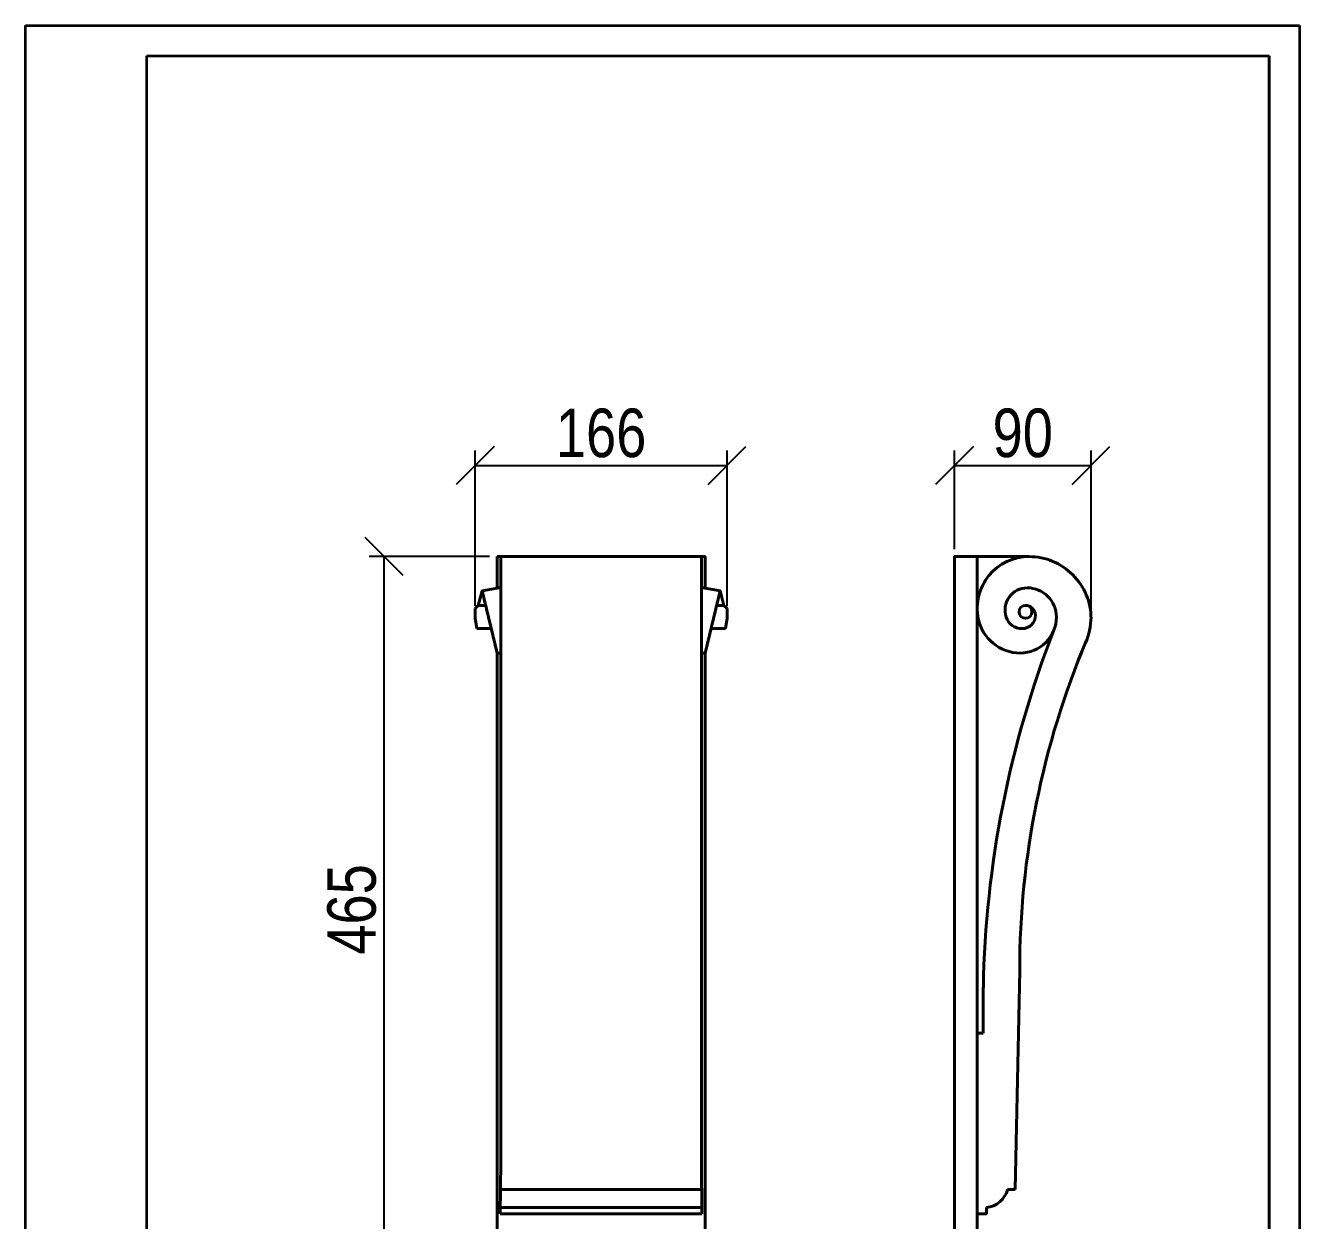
# Model space of a CAD drawing. Header units: millimetres. Extents: x 0 to 840, y 0 to 1188.
# Drawn here: x 0 to 840, y 400 to 1188 of the extents above; entities that cross this region are included whole.
import ezdxf

# ---------------------------------------------------------------- set-up
doc = ezdxf.new("R2010")
doc.units = ezdxf.units.MM
doc.layers.get('0').update_dxf_attribs({"lineweight": 35})
doc.layers.add('Архио', color=252, linetype='Continuous', lineweight=40)
doc.layers.add('Размеры', color=5, linetype='Continuous', lineweight=9)
doc.styles.add('Размер', font='ARIAL.TTF', dxfattribs={"width": 0.8})
doc.dimstyles.new('M 1-1_h36_(M 1-4)', dxfattribs={"dimtxt": 32, "dimasz": 25, "dimexe": 10, "dimexo": 5, "dimgap": 5, "dimtad": 1, "dimdec": 0, "dimtxsty": 'Размер', "dimblk": 'OBLIQUE', "dimcen": 2.5, "dimadec": 0, "dimazin": 0, "dimtfac": 1, "dimtdec": 0, "dimtmove": 0, "dimatfit": 3, "dimfxl": 0, "dimarcsym": 0})

# ---------------------------------------------------------------- blocks, each defined once
blk = doc.blocks.new('A$C49AA496E')
for p, q in [((0, 0), (0, 297)), ((0, 297), (210, 297)), ((210, 297), (210, 0)), ((20, 5), (20, 292)), ((20, 292), (205, 292)), ((205, 292), (205, 5))]:
    blk.add_line(p, q)
blk = doc.blocks.new('_Oblique')
at = {"color": 0, "linetype": 'ByBlock', "lineweight": -2}
blk.add_line((-0.5, -0.5), (0.5, 0.5), dxfattribs=at)
blk = doc.blocks.new('*D3')
at = {"layer": 'Defpoints', "color": 0}
for p in [(236.53, 837.98), (311.03, 837.98), (311.03, 372.98)]:
    blk.add_point(p, dxfattribs=at)
at = {"layer": 'Размеры', "color": 0, "lineweight": -2}
for p, q in [((306.03, 837.98), (226.53, 837.98)), ((236.53, 372.98), (236.53, 837.98)), ((306.03, 372.98), (226.53, 372.98))]:
    blk.add_line(p, q, dxfattribs=at)
at = {"layer": 'Размеры', "color": 0, "lineweight": -2, "xscale": 25, "yscale": 25, "zscale": 25}
for p, rotation in [((236.53, 837.98), 90), ((236.53, 372.98), 270)]:
    blk.add_blockref('_Oblique', p, dxfattribs=dict(at, rotation=rotation))
at = {"layer": 'Размеры', "color": 0, "insert": (215.19, 605.48), "char_height": 32, "attachment_point": 5, "rotation": 90, "style": 'Размер'}
blk.add_mtext('465', dxfattribs=at)
blk = doc.blocks.new('*D4')
at = {"layer": 'Defpoints', "color": 0}
for p in [(462.53, 897.98), (296.53, 800.62), (462.53, 800.62)]:
    blk.add_point(p, dxfattribs=at)
at = {"layer": 'Размеры', "color": 0, "lineweight": -2}
for p, q in [((296.53, 805.62), (296.53, 907.98)), ((462.53, 805.62), (462.53, 907.98)), ((296.53, 897.98), (462.53, 897.98))]:
    blk.add_line(p, q, dxfattribs=at)
at = {"layer": 'Размеры', "color": 0, "lineweight": -2, "xscale": 25, "yscale": 25, "zscale": 25, "rotation": 180}
blk.add_blockref('_Oblique', (296.53, 897.98), dxfattribs=at)
at = {"layer": 'Размеры', "color": 0, "lineweight": -2, "xscale": 25, "yscale": 25, "zscale": 25}
blk.add_blockref('_Oblique', (462.53, 897.98), dxfattribs=at)
at = {"layer": 'Размеры', "color": 0, "insert": (379.53, 919.32), "char_height": 32, "attachment_point": 5, "style": 'Размер'}
blk.add_mtext('166', dxfattribs=at)
blk = doc.blocks.new('*D5')
at = {"layer": 'Defpoints', "color": 0}
for p in [(702.53, 897.98), (612.53, 837.98), (702.53, 797.07)]:
    blk.add_point(p, dxfattribs=at)
at = {"layer": 'Размеры', "color": 0, "lineweight": -2}
for p, q in [((612.53, 842.98), (612.53, 907.98)), ((702.53, 802.07), (702.53, 907.98)), ((612.53, 897.98), (702.53, 897.98))]:
    blk.add_line(p, q, dxfattribs=at)
at = {"layer": 'Размеры', "color": 0, "lineweight": -2, "xscale": 25, "yscale": 25, "zscale": 25, "rotation": 180}
blk.add_blockref('_Oblique', (612.53, 897.98), dxfattribs=at)
at = {"layer": 'Размеры', "color": 0, "lineweight": -2, "xscale": 25, "yscale": 25, "zscale": 25}
blk.add_blockref('_Oblique', (702.53, 897.98), dxfattribs=at)
at = {"layer": 'Размеры', "color": 0, "insert": (657.53, 919.32), "char_height": 32, "attachment_point": 5, "style": 'Размер'}
blk.add_mtext('90', dxfattribs=at)

msp = doc.modelspace()

# ---------------------------------------------------------------- linework, layer by layer
msp.add_lwpolyline([(820, 80), (820, 1168)])
msp.add_lwpolyline([(820, 80), (820, 1168)])
at = {"layer": 'Архио', "linetype": 'Continuous'}
for points in [[(311.03, 837.98), (311.03, 817.28)], [(311.03, 837.98), (448.03, 837.98), (448.03, 817.28)], [(313.35, 438.98), (313.35, 837.98)], [(445.72, 438.98), (445.72, 837.98)], [(612.53, 372.98), (612.53, 837.98), (627.53, 837.98), (627.53, 372.98), (612.53, 372.98)], [(627.53, 837.98), (661.62, 837.98)], [(313.35, 817.71), (301.03, 815.41), (298.53, 805.86)], [(313.35, 774.46), (311.03, 774.46), (301.03, 815.41)], [(445.72, 817.71), (458.03, 815.41), (460.53, 805.86)], [(445.72, 774.46), (448.03, 774.46), (458.03, 815.41)], [(298.53, 805.86), (296.53, 803.86)], [(296.53, 797.37), (296.53, 803.86)], [(298.53, 805.86), (303.36, 805.86)], [(460.53, 805.86), (455.7, 805.86)], [(460.53, 805.86), (462.53, 803.86)], [(462.53, 797.37), (462.53, 803.86)], [(297.53, 790.55), (296.53, 797.37)], [(297.53, 790.55), (307.1, 790.55)], [(461.53, 790.55), (451.96, 790.55)], [(461.53, 790.55), (462.53, 797.37)], [(311.03, 774.46), (311.03, 372.98)], [(448.03, 774.46), (448.03, 372.98), (311.03, 372.98)], [(652.53, 420.98), (655.53, 565.19)], [(631.53, 523.98), (631.53, 553.98)], [(627.53, 523.98), (631.53, 523.98)], [(313.35, 438.98), (313.03, 404.98)], [(445.72, 438.98), (446.03, 404.98)], [(313.18, 420.98), (445.88, 420.98)], [(652.53, 420.98), (647.53, 420.98)], [(313.03, 404.98), (446.03, 404.98)], [(313.07, 408.98), (445.99, 408.98)], [(627.53, 404.98), (633.53, 404.98), (633.53, 408.98)]]:
    msp.add_lwpolyline(points, dxfattribs=at)
for points in [[(659.35, 805.86, -0.414214), (665.87, 799.34, -0.414214), (657.08, 790.55, -0.322823), (646.58, 798.12, -0.511918), (660.49, 817.41, -0.414214), (679.69, 798.21, -0.414214), (655.94, 774.46, -0.357511), (628.19, 797.2, -0.473285), (661.62, 837.98)], [(661.62, 837.98, -0.414214), (702.53, 797.07)]]:
    msp.add_lwpolyline(points, format="xyb", dxfattribs=at)
msp.add_circle((659.35, 801.62), 4.25, dxfattribs=at)
for centre, radius, start, end in [((662.53, 797.98), 40, 335.11962, 0), ((1311.43, 542.08), 680, 158.65486, 178.99701), ((1215.53, 565.19), 560, 157.17097, 180), ((632.02, 424.91), 16, 275.41607, 345.78652)]:
    msp.add_arc(centre, radius, start, end, dxfattribs=at)

# ---------------------------------------------------------------- block references
at = {"xscale": 4, "yscale": 4, "zscale": 4}
msp.add_blockref('A$C49AA496E', (0, 0), dxfattribs=at)

# ---------------------------------------------------------------- dimensions: what is measured, and where the dimension line sits
at = {"layer": 'Размеры'}
for base, p1, p2, picture, middle in [((462.53, 897.98), (296.53, 800.62), (462.53, 800.62), '*D4', (379.53, 919.32)), ((702.53, 897.98), (612.53, 837.98), (702.53, 797.07), '*D5', (657.53, 919.32))]:
    dim = msp.add_linear_dim(base=base, p1=p1, p2=p2, dimstyle='M 1-1_h36_(M 1-4)', dxfattribs=at)
    dim.commit()
    dim.dimension.update_dxf_attribs({"geometry": picture, "text_midpoint": middle})
dim = msp.add_linear_dim(base=(236.53, 837.98), p1=(311.03, 372.98), p2=(311.03, 837.98), angle=90, dimstyle='M 1-1_h36_(M 1-4)', dxfattribs=at)
dim.commit()
dim.dimension.update_dxf_attribs({"geometry": '*D3', "text_midpoint": (215.19, 605.48)})

doc.saveas('drawing.dxf')
